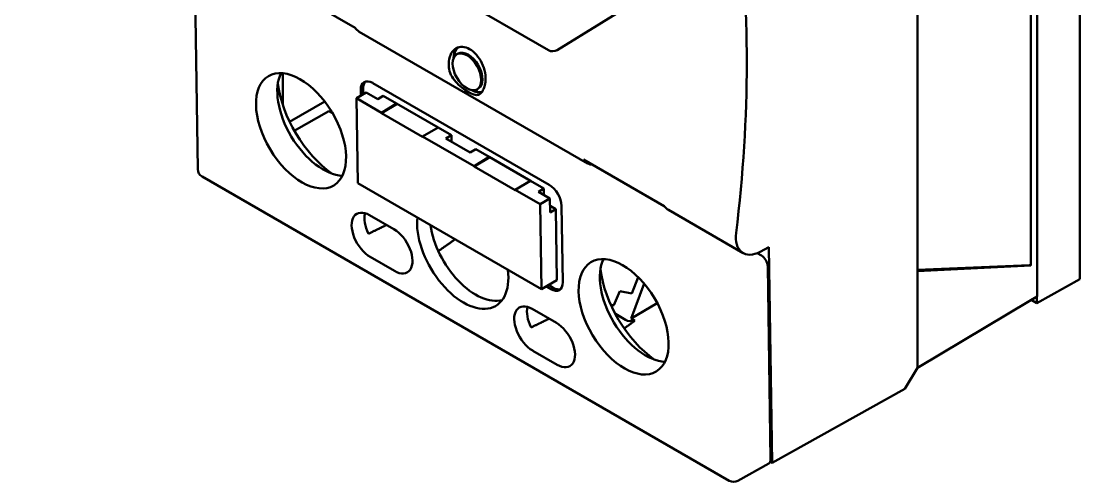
# Model space of a CAD drawing. Header units: millimetres. Extents: x 24 to 118, y 71 to 186.
# Drawn here: x 24.58 to 57.38, y 139.95 to 154.24 of the extents above; entities that cross this region are included whole.
import ezdxf

# ---------------------------------------------------------------- set-up
doc = ezdxf.new("R2010")
doc.units = ezdxf.units.MM
doc.header["$LTSCALE"] = 0.666667
doc.layers.add('Arêtes visibles(ISO)', color=7, linetype='Continuous', lineweight=50)

msp = doc.modelspace()

# ---------------------------------------------------------------- linework, layer by layer
at = {"layer": 'Arêtes visibles(ISO)'}
for p, q in [((57.383, 171.489), (57.383, 146.232)), ((56.057, 170.516), (56.057, 145.695)), ((55.861, 169.311), (55.861, 146.684)), ((55.869, 169.332), (55.869, 146.662)), ((52.349, 165.298), (52.349, 146.486)), ((24.585, 162.769), (40.919, 153.339)), ((41.192, 153.343), (46.398, 156.558)), ((30.055, 149.643), (29.964, 155.604)), ((32.428, 155.478), (34.93, 154.033)), ((35.059, 153.911), (42.13, 149.828)), ((38.119, 153.231), (38.082, 153.209)), ((32.688, 151.651), (32.688, 152.623)), ((35.476, 152.319), (40.944, 149.162)), ((34.971, 151.846), (35.273, 152.026)), ((35.108, 151.928), (35.105, 152.106)), ((35.18, 152.151), (35.183, 151.973)), ((35.631, 151.819), (35.273, 152.026)), ((35.631, 151.819), (35.801, 151.921)), ((35.801, 151.921), (36.215, 151.682)), ((38.746, 152.146), (38.708, 152.124)), ((33.99, 151.745), (32.902, 151.117)), ((34.971, 151.846), (35.752, 151.395)), ((35.011, 149.213), (34.971, 151.846)), ((35.752, 151.395), (36.215, 151.682)), ((36.234, 151.671), (35.752, 151.382)), ((37.499, 150.941), (36.215, 151.682)), ((33.047, 150.84), (34.118, 151.449)), ((34.234, 151.382), (34.118, 151.449)), ((35.752, 151.382), (35.752, 151.395)), ((37.019, 150.651), (35.752, 151.382)), ((37.499, 150.941), (37.019, 150.664)), ((37.499, 150.941), (37.913, 150.702)), ((37.019, 150.664), (38.618, 149.741)), ((37.019, 150.664), (37.019, 150.651)), ((37.743, 150.6), (37.913, 150.702)), ((38.497, 150.165), (37.743, 150.6)), ((37.913, 150.702), (37.916, 150.5)), ((38.497, 150.165), (38.667, 150.266)), ((38.667, 150.266), (39.081, 150.027)), ((38.618, 149.741), (39.081, 150.027)), ((39.1, 150.016), (38.618, 149.728)), ((40.365, 149.286), (39.081, 150.027)), ((42.007, 149.947), (44.509, 148.503)), ((38.618, 149.728), (38.618, 149.741)), ((39.885, 148.996), (38.618, 149.728)), ((46.522, 139.985), (30.188, 149.416)), ((40.365, 149.286), (39.885, 149.009)), ((40.365, 149.286), (40.779, 149.047)), ((40.706, 145.926), (35.011, 149.213)), ((39.885, 149.009), (40.666, 148.558)), ((39.885, 149.009), (39.885, 148.996)), ((40.609, 148.945), (40.779, 149.047)), ((40.967, 148.739), (40.609, 148.945)), ((40.779, 149.047), (40.782, 148.846)), ((40.666, 148.558), (40.967, 148.739)), ((40.974, 148.307), (40.967, 148.739)), ((40.666, 148.558), (40.706, 145.926)), ((40.971, 148.508), (41.144, 148.408)), ((41.144, 148.408), (40.974, 148.307)), ((41.144, 148.408), (41.177, 146.207)), ((41.328, 148.513), (41.364, 146.139)), ((44.638, 148.381), (46.95, 147.046)), ((35.379, 148.22), (36.133, 147.785)), ((47.387, 147.043), (47.52, 146.966)), ((47.479, 147.086), (47.744, 147.229)), ((47.744, 147.229), (47.848, 140.537)), ((36.153, 146.49), (35.399, 146.925)), ((47.804, 140.642), (47.712, 146.641)), ((55.827, 146.665), (52.349, 146.529)), ((55.869, 146.662), (52.349, 146.486)), ((55.827, 146.665), (55.861, 146.684)), ((55.846, 146.675), (55.869, 146.662)), ((43.507, 145.791), (43.704, 146.293)), ((52.349, 146.486), (52.349, 143.482)), ((40.706, 145.926), (41.177, 146.207)), ((40.993, 145.925), (40.847, 146.01)), ((40.922, 146.055), (41.069, 145.97)), ((43.884, 146.099), (43.484, 145.013)), ((57.383, 146.232), (56.052, 145.49)), ((42.942, 145.433), (43.134, 145.862)), ((43.134, 145.862), (43.507, 145.791)), ((55.869, 145.586), (56.057, 145.695)), ((56.052, 145.692), (56.052, 145.49)), ((40.414, 145.313), (41.168, 144.877)), ((42.848, 145.45), (42.926, 145.423)), ((42.926, 145.423), (42.942, 145.433)), ((44.293, 145.496), (43.484, 145.013)), ((52.349, 143.482), (55.869, 145.586)), ((56.052, 145.49), (55.877, 145.591)), ((42.993, 145.157), (43.305, 144.976)), ((43.484, 145.013), (43.598, 144.947)), ((41.188, 143.583), (40.434, 144.018)), ((52.349, 143.482), (51.965, 142.832)), ((47.848, 140.537), (51.965, 142.832)), ((47.75, 140.521), (46.785, 139.983)), ((47.791, 140.569), (47.848, 140.537))]:
    msp.add_line(p, q, dxfattribs=at)
for centre, start, end in [((41.052, 153.57), 240, 301.7025), ((30.321, 149.647), 180.8737, 240), ((46.656, 140.216), 240, 299.1416)]:
    msp.add_arc(centre, 0.267, start, end, dxfattribs=at)
for centre, major_axis, ratio, start_param, end_param in [((16.367, 135.831), (-21.901, -36.621), 0.587337, 2.218507, 2.511955), ((35.583, 154.84), (0.519, 0.932), 0.587337, 2.853303, 3.132556), ((38.546, 152.754), (-0.4, 0.693), 0.57735, 0.104054, 0.776583), ((38.546, 152.754), (-0.393, 0.681), 0.57735, 0.016876, 0.731728), ((38.433, 152.688), (-0.313, 0.543), 0.57735, 3.141593, 6.283185), ((33.915, 151.233), (-1.012, 1.694), 0.567186, 0.350527, 2.791065), ((34.387, 151.514), (-1.354, 2.266), 0.567186, 0.902798, 2.238795), ((35.482, 151.888), (-0.274, 0.458), 0.567186, 5.489211, 7.060008), ((35.558, 151.933), (-0.274, 0.458), 0.567186, 0.145721, 0.776823), ((38.546, 152.754), (0.4, -0.693), 0.57735, 5.506603, 6.068661), ((38.546, 152.754), (0.393, -0.681), 0.57735, 5.551458, 6.103665), ((42.673, 150.747), (-0.547, -0.916), 0.567188, 6.01236, 6.570865), ((40.95, 148.731), (0.274, -0.458), 0.567186, 0.776823, 2.347619), ((35.389, 147.573), (-0.41, 0.687), 0.567186, 5.489211, 8.630804), ((35.766, 147.798), (0.396, -0.663), 0.567186, 3.625, 4.604696), ((45.162, 149.31), (0.519, 0.932), 0.587337, 2.853303, 3.132556), ((38.265, 147.126), (1.026, -1.717), 0.567186, 3.787876, 7.190547), ((36.143, 147.137), (0.41, -0.687), 0.567186, 5.489211, 8.630804), ((38.642, 147.351), (1.012, -1.693), 0.567186, 4.067003, 6.12249), ((47.492, 147.964), (0.548, 0.916), 0.587337, 2.218507, 3.918574), ((47.524, 146.75), (-0.137, 0.229), 0.567359, 3.918562, 5.489054), ((43.909, 145.463), (-1.012, 1.694), 0.567186, 0.350527, 2.791065), ((44.38, 145.744), (-1.354, 2.266), 0.567186, 0.902798, 2.238795), ((40.987, 146.357), (0.274, -0.458), 0.567186, 5.489211, 7.060008), ((41.062, 146.402), (0.274, -0.458), 0.567186, 5.489211, 6.137464), ((40.424, 144.666), (-0.41, 0.687), 0.567186, 5.489211, 8.630804), ((40.801, 144.891), (0.396, -0.663), 0.567186, 3.625, 4.604696), ((43.552, 145.633), (-0.139, -0.698), 0.696177, 6.051317, 6.652983), ((41.178, 144.23), (0.41, -0.687), 0.567186, 5.489211, 8.630804), ((47.615, 140.751), (0.137, -0.229), 0.567013, 6.266193, 7.059861)]:
    msp.add_ellipse(centre, major_axis=major_axis, ratio=ratio, start_param=start_param, end_param=end_param, dxfattribs=at)
for centre, major_axis, ratio in [((38.395, 152.666), (0.313, -0.543), 0.57735), ((33.255, 150.838), (-1.012, 1.694), 0.567186), ((43.249, 145.068), (-1.012, 1.694), 0.567186)]:
    msp.add_ellipse(centre, major_axis=major_axis, ratio=ratio, dxfattribs=at)
for points, knots in [([(37.836, 152.805), (37.83, 152.873), (37.831, 152.939), (37.848, 153.086), (37.872, 153.171), (37.949, 153.31), (38.001, 153.363), (38.115, 153.428), (38.184, 153.445), (38.33, 153.435), (38.408, 153.409), (38.479, 153.368)], [-0.2653817, -0.2653817, -0.2653817, -0.2653817, -0.2270336, -0.2270336, -0.1699855, -0.1699855, -0.1129375, -0.1129375, -0.0564687, -0.0564687, 0, 0, 0, 0]), ([(38.479, 153.368), (38.55, 153.327), (38.624, 153.266), (38.755, 153.115), (38.813, 153.025), (38.901, 152.844), (38.936, 152.74), (38.975, 152.534), (38.979, 152.433), (38.962, 152.286), (38.949, 152.227), (38.928, 152.175)], [0, 0, 0, 0, 0.0564687, 0.0564687, 0.1129375, 0.1129375, 0.1699855, 0.1699855, 0.2270336, 0.2270336, 0.2653817, 0.2653817, 0.2653817, 0.2653817]), ([(38.928, 152.175), (38.906, 152.115), (38.88, 152.064), (38.82, 151.987), (38.785, 151.963), (38.711, 151.943), (38.666, 151.945), (38.561, 151.976), (38.501, 152.004), (38.38, 152.074), (38.31, 152.121), (38.171, 152.23), (38.103, 152.293), (37.992, 152.421), (37.939, 152.495), (37.865, 152.65), (37.842, 152.73), (37.836, 152.805)], [1.263617, 1.263617, 1.263617, 1.263617, 1.3086733, 1.3086733, 1.3558309, 1.3558309, 1.4040754, 1.4040754, 1.45232, 1.45232, 1.5005646, 1.5005646, 1.5488092, 1.5488092, 1.5959668, 1.5959668, 1.6410231, 1.6410231, 1.6410231, 1.6410231])]:
    msp.add_open_spline(points, degree=3, knots=knots, dxfattribs=at)
for points, weights in [([(35.35, 147.646), (35.642, 147.789), (35.905, 147.916)], [1, 1.00291902937, 1.00484412555]), ([(38.03, 147.471), (37.791, 147.302), (37.508, 147.107)], [1.00840992167, 1.00787826128, 1.00561055622]), ([(40.385, 144.739), (40.677, 144.882), (40.94, 145.009)], [1, 1.00291902937, 1.00484412555]), ([(43.598, 144.947), (43.447, 144.836), (43.268, 144.708)], [1.00698312792, 1.00834348819, 1.00853967882])]:
    msp.add_rational_spline(points, weights, degree=2, dxfattribs=at)

doc.saveas('drawing.dxf')
